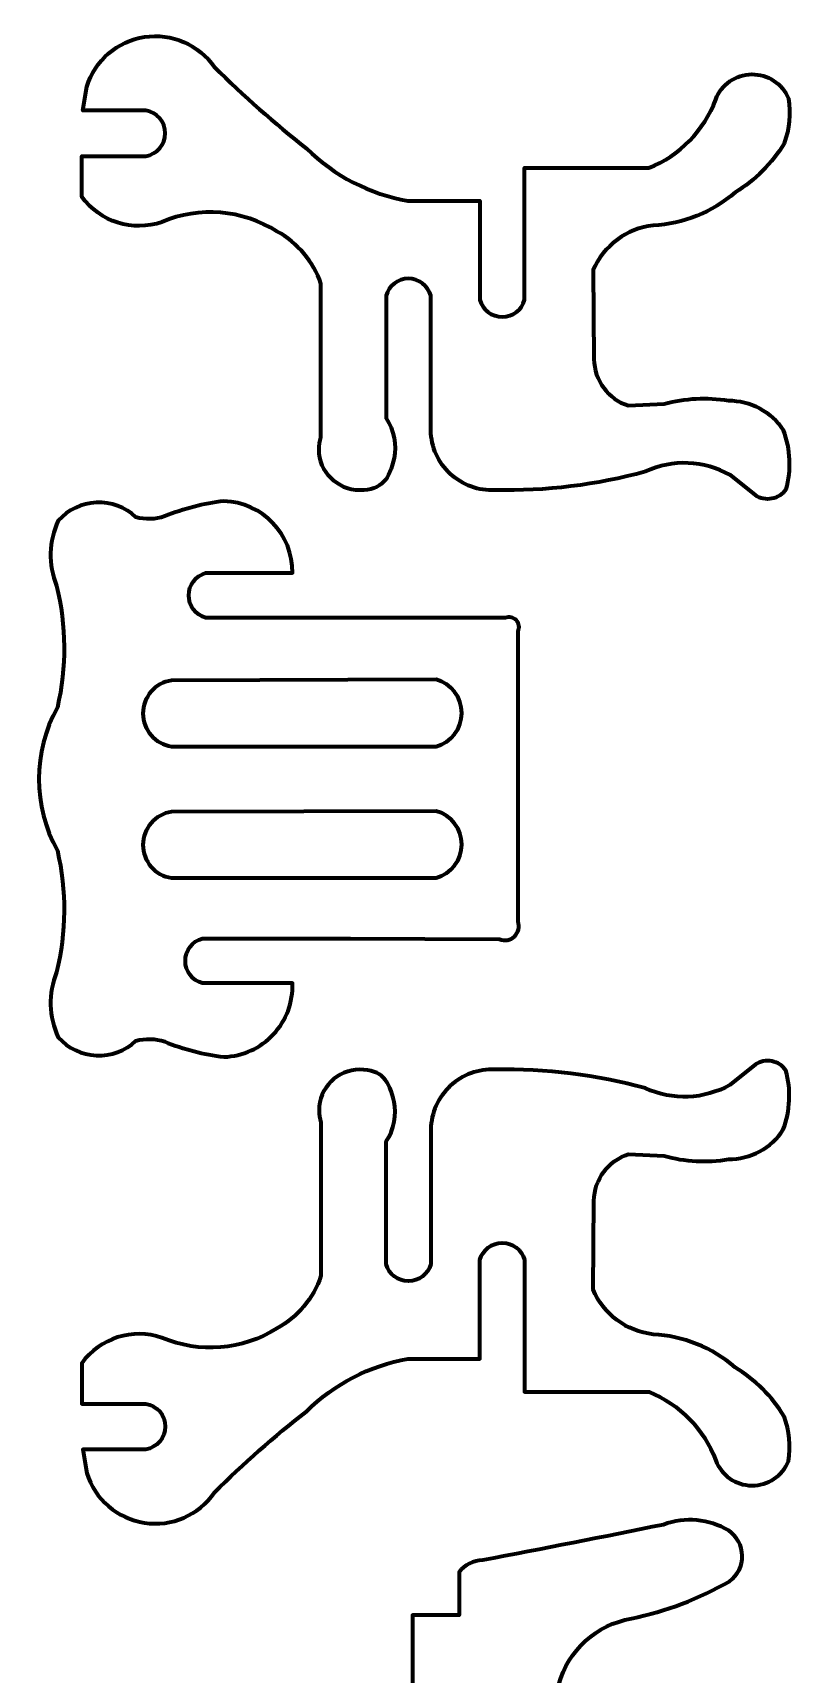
# Model space of a CAD drawing. Header units: centimetres. Extents: x -10.2 to 13.4, y -14.3 to 23.3.
# Drawn here: x 7.96 to 13.4, y 11.52 to 23.29 of the extents above; entities that cross this region are included whole.
import ezdxf

# ---------------------------------------------------------------- set-up
doc = ezdxf.new("R2010")
doc.units = ezdxf.units.CM
doc.header["$MEASUREMENT"] = 0
doc.layers.add('Laag 1', color=7, linetype='Continuous')

msp = doc.modelspace()

# ---------------------------------------------------------------- linework, layer by layer
at = {"layer": 'Laag 1', "lineweight": 100}
for points, knots in [([(9.71089, 21.86769), (9.46329, 22.0238), (9.15491, 22.04873), (8.88543, 21.93444), (8.88543, 21.93444), (8.6741, 21.86243), (8.44048, 21.9362), (8.30883, 22.11653), (8.30883, 22.11653), (8.30883, 22.11653), (8.30884, 22.40788), (8.30884, 22.40788), (8.30884, 22.40788), (8.30884, 22.40788), (8.77011, 22.40788), (8.77011, 22.40788), (8.77011, 22.40788), (8.85035, 22.42108), (8.90923, 22.49042), (8.90923, 22.57174), (8.90923, 22.57174), (8.90923, 22.65307), (8.85035, 22.72242), (8.77011, 22.73561), (8.77011, 22.73561), (8.77011, 22.73561), (8.31793, 22.73562), (8.31793, 22.73562), (8.31793, 22.73562), (8.31793, 22.73562), (8.34525, 22.90558), (8.34525, 22.90558), (8.34525, 22.90558), (8.40367, 23.0941), (8.56465, 23.23268), (8.75977, 23.2624), (8.75977, 23.2624), (8.9549, 23.29212), (9.14984, 23.20775), (9.26174, 23.04516), (9.26174, 23.04516), (9.47079, 22.83827), (9.69168, 22.64372), (9.92332, 22.46249), (9.92332, 22.46249), (10.12201, 22.26568), (10.37616, 22.13435), (10.65165, 22.08618), (10.65165, 22.08618), (10.65165, 22.08618), (11.16757, 22.08619), (11.16757, 22.08619), (11.16757, 22.08619), (11.16757, 22.08619), (11.16757, 21.37606), (11.16757, 21.37606), (11.16757, 21.37606), (11.18773, 21.30389), (11.25347, 21.25397), (11.3284, 21.25397), (11.3284, 21.25397), (11.40335, 21.25399), (11.46909, 21.30388), (11.48925, 21.37605), (11.48925, 21.37605), (11.48925, 21.37605), (11.48925, 22.32291), (11.48925, 22.32291), (11.48925, 22.32291), (11.48925, 22.32291), (12.38147, 22.32291), (12.38147, 22.32291), (12.38147, 22.32291), (12.60356, 22.41171), (12.77772, 22.59029), (12.86096, 22.81452), (12.86096, 22.81452), (12.90229, 22.92187), (13.00487, 22.99317), (13.11988, 22.99451), (13.11988, 22.99451), (13.23491, 22.99585), (13.33912, 22.92694), (13.38293, 22.82059), (13.38293, 22.82059), (13.40048, 22.71254), (13.39002, 22.60178), (13.35258, 22.49891), (13.35258, 22.49891), (13.26501, 22.35518), (13.1443, 22.23445), (13.00055, 22.14688), (13.00055, 22.14688), (12.83589, 22.00503), (12.62884, 21.92178), (12.41181, 21.91017), (12.41181, 21.91017), (12.22067, 21.88851), (12.05599, 21.76558), (11.98087, 21.58848), (11.98087, 21.58848), (11.98087, 21.58848), (11.98695, 20.95119), (11.98695, 20.95119), (11.98695, 20.95119), (11.9891, 20.79786), (12.08945, 20.66321), (12.2358, 20.61736), (12.2358, 20.61736), (12.2358, 20.61736), (12.49073, 20.6295), (12.49073, 20.6295), (12.49073, 20.6295), (12.64087, 20.67123), (12.79831, 20.67951), (12.952, 20.65378), (12.952, 20.65378), (13.11112, 20.65484), (13.25982, 20.57478), (13.34651, 20.44135), (13.34651, 20.44135), (13.39661, 20.30508), (13.40297, 20.15655), (13.36472, 20.01648), (13.36472, 20.01648), (13.34139, 19.98188), (13.30525, 19.95795), (13.26427, 19.94998), (13.26427, 19.94998), (13.2233, 19.94204), (13.18083, 19.95065), (13.14622, 19.974), (13.14622, 19.974), (13.14622, 19.974), (12.96414, 20.11968), (12.96414, 20.11968), (12.96414, 20.11968), (12.77765, 20.22542), (12.55153, 20.23446), (12.35719, 20.14394), (12.35719, 20.14394), (12.00519, 20.04858), (11.64144, 20.00361), (11.27681, 20.01041), (11.27681, 20.01041), (11.15836, 20.00452), (11.04252, 20.04676), (10.95566, 20.12754), (10.95566, 20.12754), (10.8688, 20.20832), (10.81826, 20.32077), (10.81553, 20.43935), (10.81553, 20.43935), (10.81553, 20.43935), (10.81554, 21.40641), (10.81554, 21.40641), (10.81554, 21.40641), (10.7954, 21.47858), (10.72962, 21.52848), (10.65469, 21.52848), (10.65469, 21.52848), (10.57977, 21.52848), (10.514, 21.47856), (10.49385, 21.4064), (10.49385, 21.4064), (10.49385, 21.4064), (10.49385, 20.52653), (10.49385, 20.52653), (10.49385, 20.52653), (10.55152, 20.44438), (10.57117, 20.32864), (10.55151, 20.24105), (10.55151, 20.24105), (10.51814, 20.09235), (10.46716, 20.01041), (10.3057, 20.01041), (10.3057, 20.01041), (10.14423, 20.01042), (10.01334, 20.1413), (10.01334, 20.30277), (10.01334, 20.30277), (10.01334, 20.33308), (10.01795, 20.36228), (10.0265, 20.38975), (10.0265, 20.38975), (10.0265, 20.38975), (10.0265, 21.49138), (10.0265, 21.49138), (10.0265, 21.49138), (9.97258, 21.65217), (9.85982, 21.78658), (9.71088, 21.86768)], [0, 0, 0, 0, 0.02040816, 0.02040816, 0.02040816, 0.02040816, 0.04081633, 0.04081633, 0.04081633, 0.04081633, 0.06122449, 0.06122449, 0.06122449, 0.06122449, 0.08163265, 0.08163265, 0.08163265, 0.08163265, 0.10204082, 0.10204082, 0.10204082, 0.10204082, 0.12244898, 0.12244898, 0.12244898, 0.12244898, 0.14285714, 0.14285714, 0.14285714, 0.14285714, 0.16326531, 0.16326531, 0.16326531, 0.16326531, 0.18367347, 0.18367347, 0.18367347, 0.18367347, 0.20408163, 0.20408163, 0.20408163, 0.20408163, 0.2244898, 0.2244898, 0.2244898, 0.2244898, 0.24489796, 0.24489796, 0.24489796, 0.24489796, 0.26530612, 0.26530612, 0.26530612, 0.26530612, 0.28571429, 0.28571429, 0.28571429, 0.28571429, 0.30612245, 0.30612245, 0.30612245, 0.30612245, 0.32653061, 0.32653061, 0.32653061, 0.32653061, 0.34693878, 0.34693878, 0.34693878, 0.34693878, 0.36734694, 0.36734694, 0.36734694, 0.36734694, 0.3877551, 0.3877551, 0.3877551, 0.3877551, 0.40816327, 0.40816327, 0.40816327, 0.40816327, 0.42857143, 0.42857143, 0.42857143, 0.42857143, 0.44897959, 0.44897959, 0.44897959, 0.44897959, 0.46938776, 0.46938776, 0.46938776, 0.46938776, 0.48979592, 0.48979592, 0.48979592, 0.48979592, 0.51020408, 0.51020408, 0.51020408, 0.51020408, 0.53061224, 0.53061224, 0.53061224, 0.53061224, 0.55102041, 0.55102041, 0.55102041, 0.55102041, 0.57142857, 0.57142857, 0.57142857, 0.57142857, 0.59183673, 0.59183673, 0.59183673, 0.59183673, 0.6122449, 0.6122449, 0.6122449, 0.6122449, 0.63265306, 0.63265306, 0.63265306, 0.63265306, 0.65306122, 0.65306122, 0.65306122, 0.65306122, 0.67346939, 0.67346939, 0.67346939, 0.67346939, 0.69387755, 0.69387755, 0.69387755, 0.69387755, 0.71428571, 0.71428571, 0.71428571, 0.71428571, 0.73469388, 0.73469388, 0.73469388, 0.73469388, 0.75510204, 0.75510204, 0.75510204, 0.75510204, 0.7755102, 0.7755102, 0.7755102, 0.7755102, 0.79591837, 0.79591837, 0.79591837, 0.79591837, 0.81632653, 0.81632653, 0.81632653, 0.81632653, 0.83673469, 0.83673469, 0.83673469, 0.83673469, 0.85714286, 0.85714286, 0.85714286, 0.85714286, 0.87755102, 0.87755102, 0.87755102, 0.87755102, 0.89795918, 0.89795918, 0.89795918, 0.89795918, 0.91836735, 0.91836735, 0.91836735, 0.91836735, 0.93877551, 0.93877551, 0.93877551, 0.93877551, 0.95918367, 0.95918367, 0.95918367, 0.95918367, 1, 1, 1, 1]), ([(9.72145, 19.09487), (9.72145, 19.09487), (11.35112, 19.09487), (11.35112, 19.09487), (11.35112, 19.09487), (11.37843, 19.10566), (11.40956, 19.09868), (11.42966, 19.07725), (11.42966, 19.07725), (11.44974, 19.05583), (11.4547, 19.02429), (11.44215, 18.99774), (11.44215, 18.99774), (11.44215, 18.99774), (11.44216, 16.9159), (11.44216, 16.9159), (11.44216, 16.9159), (11.45508, 16.87838), (11.44497, 16.83675), (11.41626, 16.80935), (11.41626, 16.80935), (11.38755, 16.78196), (11.3455, 16.77377), (11.30862, 16.78844), (11.30862, 16.78844), (11.30862, 16.78844), (10.23736, 16.79452), (10.23736, 16.79452), (10.23736, 16.79452), (10.23736, 16.79452), (9.17519, 16.79452), (9.17519, 16.79452), (9.17519, 16.79452), (9.10303, 16.77436), (9.05311, 16.7086), (9.05311, 16.63366), (9.05311, 16.63366), (9.05311, 16.55874), (9.10302, 16.49298), (9.17519, 16.47283), (9.17519, 16.47283), (9.17519, 16.47283), (9.82219, 16.47283), (9.82219, 16.47283), (9.82219, 16.47283), (9.82722, 16.33746), (9.77811, 16.20566), (9.68575, 16.10657), (9.68575, 16.10657), (9.59339, 16.0075), (9.46535, 15.94926), (9.32996, 15.94478), (9.32996, 15.94478), (9.1841, 15.96207), (9.04121, 15.9988), (8.9051, 16.05403), (8.9051, 16.05403), (8.83853, 16.07697), (8.76654, 16.07908), (8.69873, 16.0601), (8.69873, 16.0601), (8.62194, 15.98833), (8.51948, 15.95043), (8.41444, 15.955), (8.41444, 15.955), (8.30941, 15.95957), (8.21063, 16.00619), (8.14034, 16.08438), (8.14034, 16.08438), (8.07194, 16.23181), (8.06754, 16.40095), (8.1282, 16.55173), (8.1282, 16.55173), (8.19927, 16.83849), (8.20135, 17.13801), (8.13427, 17.42574), (8.13427, 17.42574), (7.95802, 17.74494), (7.95801, 18.13228), (8.13427, 18.45148), (8.13427, 18.45148), (8.20135, 18.73921), (8.19926, 19.03872), (8.1282, 19.32549), (8.1282, 19.32549), (8.06755, 19.47626), (8.07194, 19.64542), (8.14034, 19.79284), (8.14034, 19.79284), (8.21063, 19.87104), (8.30941, 19.91765), (8.41444, 19.92222), (8.41444, 19.92222), (8.51948, 19.9268), (8.62193, 19.88891), (8.69873, 19.81711), (8.69873, 19.81711), (8.76655, 19.79815), (8.83852, 19.80026), (8.9051, 19.82319), (8.9051, 19.82319), (9.04121, 19.87842), (9.1841, 19.91516), (9.32996, 19.93244), (9.32996, 19.93244), (9.60723, 19.92326), (9.82617, 19.69392), (9.8225, 19.41653), (9.8225, 19.41653), (9.8225, 19.41653), (9.19947, 19.41653), (9.19947, 19.41653), (9.19947, 19.41653), (9.1273, 19.39639), (9.07739, 19.33062), (9.07739, 19.25569), (9.07739, 19.25569), (9.07739, 19.18077), (9.1273, 19.115), (9.19947, 19.09485), (9.19947, 19.09485), (9.19947, 19.09485), (9.72145, 19.09487), (9.72145, 19.09487)], [0, 0, 0, 0, 0.03125, 0.03125, 0.03125, 0.03125, 0.0625, 0.0625, 0.0625, 0.0625, 0.09375, 0.09375, 0.09375, 0.09375, 0.125, 0.125, 0.125, 0.125, 0.15625, 0.15625, 0.15625, 0.15625, 0.1875, 0.1875, 0.1875, 0.1875, 0.21875, 0.21875, 0.21875, 0.21875, 0.25, 0.25, 0.25, 0.25, 0.28125, 0.28125, 0.28125, 0.28125, 0.3125, 0.3125, 0.3125, 0.3125, 0.34375, 0.34375, 0.34375, 0.34375, 0.375, 0.375, 0.375, 0.375, 0.40625, 0.40625, 0.40625, 0.40625, 0.4375, 0.4375, 0.4375, 0.4375, 0.46875, 0.46875, 0.46875, 0.46875, 0.5, 0.5, 0.5, 0.5, 0.53125, 0.53125, 0.53125, 0.53125, 0.5625, 0.5625, 0.5625, 0.5625, 0.59375, 0.59375, 0.59375, 0.59375, 0.625, 0.625, 0.625, 0.625, 0.65625, 0.65625, 0.65625, 0.65625, 0.6875, 0.6875, 0.6875, 0.6875, 0.71875, 0.71875, 0.71875, 0.71875, 0.75, 0.75, 0.75, 0.75, 0.78125, 0.78125, 0.78125, 0.78125, 0.8125, 0.8125, 0.8125, 0.8125, 0.84375, 0.84375, 0.84375, 0.84375, 0.875, 0.875, 0.875, 0.875, 0.90625, 0.90625, 0.90625, 0.90625, 0.9375, 0.9375, 0.9375, 0.9375, 1, 1, 1, 1]), ([(8.95366, 18.17229), (8.83615, 18.18948), (8.74905, 18.29024), (8.74905, 18.40899), (8.74905, 18.40899), (8.74905, 18.52775), (8.83615, 18.62852), (8.95366, 18.6457), (8.95366, 18.6457), (8.95366, 18.6457), (10.85342, 18.65178), (10.85342, 18.65178), (10.85342, 18.65178), (10.96228, 18.62308), (11.03814, 18.52462), (11.03814, 18.41203), (11.03814, 18.41203), (11.03814, 18.29945), (10.96228, 18.20098), (10.85341, 18.17228), (10.85341, 18.17228), (10.85341, 18.17228), (8.95366, 18.17229), (8.95366, 18.17229)], [0, 0, 0, 0, 0.14285714, 0.14285714, 0.14285714, 0.14285714, 0.28571429, 0.28571429, 0.28571429, 0.28571429, 0.42857143, 0.42857143, 0.42857143, 0.42857143, 0.57142857, 0.57142857, 0.57142857, 0.57142857, 0.71428571, 0.71428571, 0.71428571, 0.71428571, 1, 1, 1, 1]), ([(8.95366, 17.22924), (8.83615, 17.24642), (8.74905, 17.34718), (8.74905, 17.46593), (8.74905, 17.46593), (8.74905, 17.5847), (8.83615, 17.68546), (8.95366, 17.70264), (8.95366, 17.70264), (8.95366, 17.70264), (10.85342, 17.70872), (10.85342, 17.70872), (10.85342, 17.70872), (10.96228, 17.68003), (11.03814, 17.58156), (11.03814, 17.46897), (11.03814, 17.46897), (11.03814, 17.3564), (10.96228, 17.25793), (10.85341, 17.22922), (10.85341, 17.22922), (10.85341, 17.22922), (8.95366, 17.22924), (8.95366, 17.22924)], [0, 0, 0, 0, 0.14285714, 0.14285714, 0.14285714, 0.14285714, 0.28571429, 0.28571429, 0.28571429, 0.28571429, 0.42857143, 0.42857143, 0.42857143, 0.42857143, 0.57142857, 0.57142857, 0.57142857, 0.57142857, 0.71428571, 0.71428571, 0.71428571, 0.71428571, 1, 1, 1, 1]), ([(9.71089, 13.99647), (9.46329, 13.84036), (9.15491, 13.81541), (8.88543, 13.9297), (8.88543, 13.9297), (8.6741, 14.00173), (8.44048, 13.92795), (8.30883, 13.74762), (8.30883, 13.74762), (8.30883, 13.74762), (8.30884, 13.45629), (8.30884, 13.45629), (8.30884, 13.45629), (8.30884, 13.45629), (8.77011, 13.45629), (8.77011, 13.45629), (8.77011, 13.45629), (8.85035, 13.44309), (8.90923, 13.37372), (8.90923, 13.29241), (8.90923, 13.29241), (8.90923, 13.2111), (8.85035, 13.14173), (8.77011, 13.12853), (8.77011, 13.12853), (8.77011, 13.12853), (8.31793, 13.12855), (8.31793, 13.12855), (8.31793, 13.12855), (8.31793, 13.12855), (8.34525, 12.95858), (8.34525, 12.95858), (8.34525, 12.95858), (8.40367, 12.77007), (8.56465, 12.63147), (8.75977, 12.60175), (8.75977, 12.60175), (8.9549, 12.57203), (9.14984, 12.65639), (9.26174, 12.81899), (9.26174, 12.81899), (9.47079, 13.02589), (9.69168, 13.22042), (9.92332, 13.40166), (9.92332, 13.40166), (10.12201, 13.59849), (10.37616, 13.7298), (10.65165, 13.77797), (10.65165, 13.77797), (10.65165, 13.77797), (11.16757, 13.77797), (11.16757, 13.77797), (11.16757, 13.77797), (11.16757, 13.77797), (11.16757, 14.4881), (11.16757, 14.4881), (11.16757, 14.4881), (11.18773, 14.56027), (11.25347, 14.61018), (11.3284, 14.61018), (11.3284, 14.61018), (11.40335, 14.6102), (11.46909, 14.56027), (11.48925, 14.4881), (11.48925, 14.4881), (11.48925, 14.4881), (11.48925, 13.54126), (11.48925, 13.54126), (11.48925, 13.54126), (11.48925, 13.54126), (12.38147, 13.54126), (12.38147, 13.54126), (12.38147, 13.54126), (12.60356, 13.45246), (12.77772, 13.27386), (12.86096, 13.04963), (12.86096, 13.04963), (12.90229, 12.94229), (13.00487, 12.87098), (13.11988, 12.86964), (13.11988, 12.86964), (13.23491, 12.86831), (13.33912, 12.9372), (13.38293, 13.04356), (13.38293, 13.04356), (13.40048, 13.15162), (13.39002, 13.26237), (13.35258, 13.36524), (13.35258, 13.36524), (13.26501, 13.50899), (13.1443, 13.62969), (13.00055, 13.71727), (13.00055, 13.71727), (12.83589, 13.85913), (12.62884, 13.94237), (12.41181, 13.95398), (12.41181, 13.95398), (12.22067, 13.97566), (12.05599, 14.09857), (11.98087, 14.27566), (11.98087, 14.27566), (11.98087, 14.27566), (11.98695, 14.91298), (11.98695, 14.91298), (11.98695, 14.91298), (11.9891, 15.06631), (12.08945, 15.20094), (12.2358, 15.24678), (12.2358, 15.24678), (12.2358, 15.24678), (12.49073, 15.23466), (12.49073, 15.23466), (12.49073, 15.23466), (12.64087, 15.19293), (12.79831, 15.18463), (12.952, 15.21037), (12.952, 15.21037), (13.11112, 15.2093), (13.25982, 15.28937), (13.34651, 15.4228), (13.34651, 15.4228), (13.39661, 15.55909), (13.40297, 15.7076), (13.36472, 15.84767), (13.36472, 15.84767), (13.34139, 15.88228), (13.30525, 15.90619), (13.26427, 15.91416), (13.26427, 15.91416), (13.2233, 15.92213), (13.18083, 15.91349), (13.14622, 15.89015), (13.14622, 15.89015), (13.14622, 15.89015), (12.96414, 15.74449), (12.96414, 15.74449), (12.96414, 15.74449), (12.77765, 15.63874), (12.55153, 15.62968), (12.35719, 15.72021), (12.35719, 15.72021), (12.00519, 15.81559), (11.64144, 15.86053), (11.27681, 15.85373), (11.27681, 15.85373), (11.15836, 15.85962), (11.04252, 15.81738), (10.95566, 15.7366), (10.95566, 15.7366), (10.8688, 15.65585), (10.81826, 15.54338), (10.81553, 15.42479), (10.81553, 15.42479), (10.81553, 15.42479), (10.81554, 14.45776), (10.81554, 14.45776), (10.81554, 14.45776), (10.7954, 14.38559), (10.72962, 14.33567), (10.65469, 14.33567), (10.65469, 14.33567), (10.57977, 14.33568), (10.514, 14.38558), (10.49385, 14.45775), (10.49385, 14.45775), (10.49385, 14.45775), (10.49385, 15.33761), (10.49385, 15.33761), (10.49385, 15.33761), (10.55152, 15.41976), (10.57117, 15.5355), (10.55151, 15.62309), (10.55151, 15.62309), (10.51814, 15.77181), (10.46716, 15.85373), (10.3057, 15.85373), (10.3057, 15.85373), (10.14423, 15.85375), (10.01334, 15.72284), (10.01334, 15.56138), (10.01334, 15.56138), (10.01334, 15.53109), (10.01795, 15.50187), (10.0265, 15.4744), (10.0265, 15.4744), (10.0265, 15.4744), (10.0265, 14.37279), (10.0265, 14.37279), (10.0265, 14.37279), (9.97258, 14.21199), (9.85982, 14.07756), (9.71088, 13.99647)], [0, 0, 0, 0, 0.02040816, 0.02040816, 0.02040816, 0.02040816, 0.04081633, 0.04081633, 0.04081633, 0.04081633, 0.06122449, 0.06122449, 0.06122449, 0.06122449, 0.08163265, 0.08163265, 0.08163265, 0.08163265, 0.10204082, 0.10204082, 0.10204082, 0.10204082, 0.12244898, 0.12244898, 0.12244898, 0.12244898, 0.14285714, 0.14285714, 0.14285714, 0.14285714, 0.16326531, 0.16326531, 0.16326531, 0.16326531, 0.18367347, 0.18367347, 0.18367347, 0.18367347, 0.20408163, 0.20408163, 0.20408163, 0.20408163, 0.2244898, 0.2244898, 0.2244898, 0.2244898, 0.24489796, 0.24489796, 0.24489796, 0.24489796, 0.26530612, 0.26530612, 0.26530612, 0.26530612, 0.28571429, 0.28571429, 0.28571429, 0.28571429, 0.30612245, 0.30612245, 0.30612245, 0.30612245, 0.32653061, 0.32653061, 0.32653061, 0.32653061, 0.34693878, 0.34693878, 0.34693878, 0.34693878, 0.36734694, 0.36734694, 0.36734694, 0.36734694, 0.3877551, 0.3877551, 0.3877551, 0.3877551, 0.40816327, 0.40816327, 0.40816327, 0.40816327, 0.42857143, 0.42857143, 0.42857143, 0.42857143, 0.44897959, 0.44897959, 0.44897959, 0.44897959, 0.46938776, 0.46938776, 0.46938776, 0.46938776, 0.48979592, 0.48979592, 0.48979592, 0.48979592, 0.51020408, 0.51020408, 0.51020408, 0.51020408, 0.53061224, 0.53061224, 0.53061224, 0.53061224, 0.55102041, 0.55102041, 0.55102041, 0.55102041, 0.57142857, 0.57142857, 0.57142857, 0.57142857, 0.59183673, 0.59183673, 0.59183673, 0.59183673, 0.6122449, 0.6122449, 0.6122449, 0.6122449, 0.63265306, 0.63265306, 0.63265306, 0.63265306, 0.65306122, 0.65306122, 0.65306122, 0.65306122, 0.67346939, 0.67346939, 0.67346939, 0.67346939, 0.69387755, 0.69387755, 0.69387755, 0.69387755, 0.71428571, 0.71428571, 0.71428571, 0.71428571, 0.73469388, 0.73469388, 0.73469388, 0.73469388, 0.75510204, 0.75510204, 0.75510204, 0.75510204, 0.7755102, 0.7755102, 0.7755102, 0.7755102, 0.79591837, 0.79591837, 0.79591837, 0.79591837, 0.81632653, 0.81632653, 0.81632653, 0.81632653, 0.83673469, 0.83673469, 0.83673469, 0.83673469, 0.85714286, 0.85714286, 0.85714286, 0.85714286, 0.87755102, 0.87755102, 0.87755102, 0.87755102, 0.89795918, 0.89795918, 0.89795918, 0.89795918, 0.91836735, 0.91836735, 0.91836735, 0.91836735, 0.93877551, 0.93877551, 0.93877551, 0.93877551, 0.95918367, 0.95918367, 0.95918367, 0.95918367, 1, 1, 1, 1]), ([(10.68419, 11.56262), (10.68419, 11.56262), (10.68419, 11.93891), (10.68419, 11.93891), (10.68419, 11.93891), (10.68419, 11.93891), (11.01802, 11.93891), (11.01802, 11.93891), (11.01802, 11.93891), (11.01802, 11.93891), (11.01802, 12.24846), (11.01802, 12.24846), (11.01802, 12.24846), (11.05853, 12.3015), (11.12123, 12.33284), (11.18795, 12.33343), (11.18795, 12.33343), (11.62141, 12.41582), (12.05438, 12.50079), (12.48682, 12.58834), (12.48682, 12.58834), (12.64098, 12.64595), (12.81295, 12.63031), (12.95417, 12.54586), (12.95417, 12.54586), (13.01401, 12.50506), (13.05027, 12.43774), (13.05148, 12.36535), (13.05148, 12.36535), (13.0527, 12.29295), (13.01867, 12.22447), (12.96025, 12.18169), (12.96025, 12.18169), (12.74066, 12.05708), (12.50318, 11.967), (12.25618, 11.91463), (12.25618, 11.91463), (12.00505, 11.87152), (11.80156, 11.68695), (11.73421, 11.44121), (11.73421, 11.44121), (11.72994, 11.41026), (11.72992, 11.37882), (11.73421, 11.34785), (11.73421, 11.34785), (11.80157, 11.10212), (12.00505, 10.91755), (12.25618, 10.87443), (12.25618, 10.87443), (12.50319, 10.82207), (12.74065, 10.73199), (12.96025, 10.60737), (12.96025, 10.60737), (13.01867, 10.56461), (13.05269, 10.49612), (13.05148, 10.42372), (13.05148, 10.42372), (13.05028, 10.35133), (13.014, 10.28401), (12.95417, 10.2432), (12.95417, 10.2432), (12.81295, 10.15875), (12.64097, 10.14312), (12.48682, 10.20072), (12.48682, 10.20072), (12.05438, 10.28829), (11.62141, 10.37325), (11.18795, 10.45564), (11.18795, 10.45564), (11.12123, 10.45623), (11.05851, 10.48758), (11.01801, 10.54061), (11.01801, 10.54061), (11.01801, 10.54061), (11.01802, 10.85017), (11.01802, 10.85017), (11.01802, 10.85017), (11.01802, 10.85017), (10.68419, 10.85017), (10.68419, 10.85017), (10.68419, 10.85017), (10.68419, 10.85017), (10.68419, 11.22648), (10.68419, 11.22648), (10.68419, 11.22648), (10.68419, 11.22648), (10.68419, 11.56262), (10.68419, 11.56262)], [0, 0, 0, 0, 0.04347826, 0.04347826, 0.04347826, 0.04347826, 0.08695652, 0.08695652, 0.08695652, 0.08695652, 0.13043478, 0.13043478, 0.13043478, 0.13043478, 0.17391304, 0.17391304, 0.17391304, 0.17391304, 0.2173913, 0.2173913, 0.2173913, 0.2173913, 0.26086957, 0.26086957, 0.26086957, 0.26086957, 0.30434783, 0.30434783, 0.30434783, 0.30434783, 0.34782609, 0.34782609, 0.34782609, 0.34782609, 0.39130435, 0.39130435, 0.39130435, 0.39130435, 0.43478261, 0.43478261, 0.43478261, 0.43478261, 0.47826087, 0.47826087, 0.47826087, 0.47826087, 0.52173913, 0.52173913, 0.52173913, 0.52173913, 0.56521739, 0.56521739, 0.56521739, 0.56521739, 0.60869565, 0.60869565, 0.60869565, 0.60869565, 0.65217391, 0.65217391, 0.65217391, 0.65217391, 0.69565217, 0.69565217, 0.69565217, 0.69565217, 0.73913043, 0.73913043, 0.73913043, 0.73913043, 0.7826087, 0.7826087, 0.7826087, 0.7826087, 0.82608696, 0.82608696, 0.82608696, 0.82608696, 0.86956522, 0.86956522, 0.86956522, 0.86956522, 0.91304348, 0.91304348, 0.91304348, 0.91304348, 1, 1, 1, 1])]:
    msp.add_open_spline(points, degree=3, knots=knots, dxfattribs=at)

doc.saveas('drawing.dxf')
